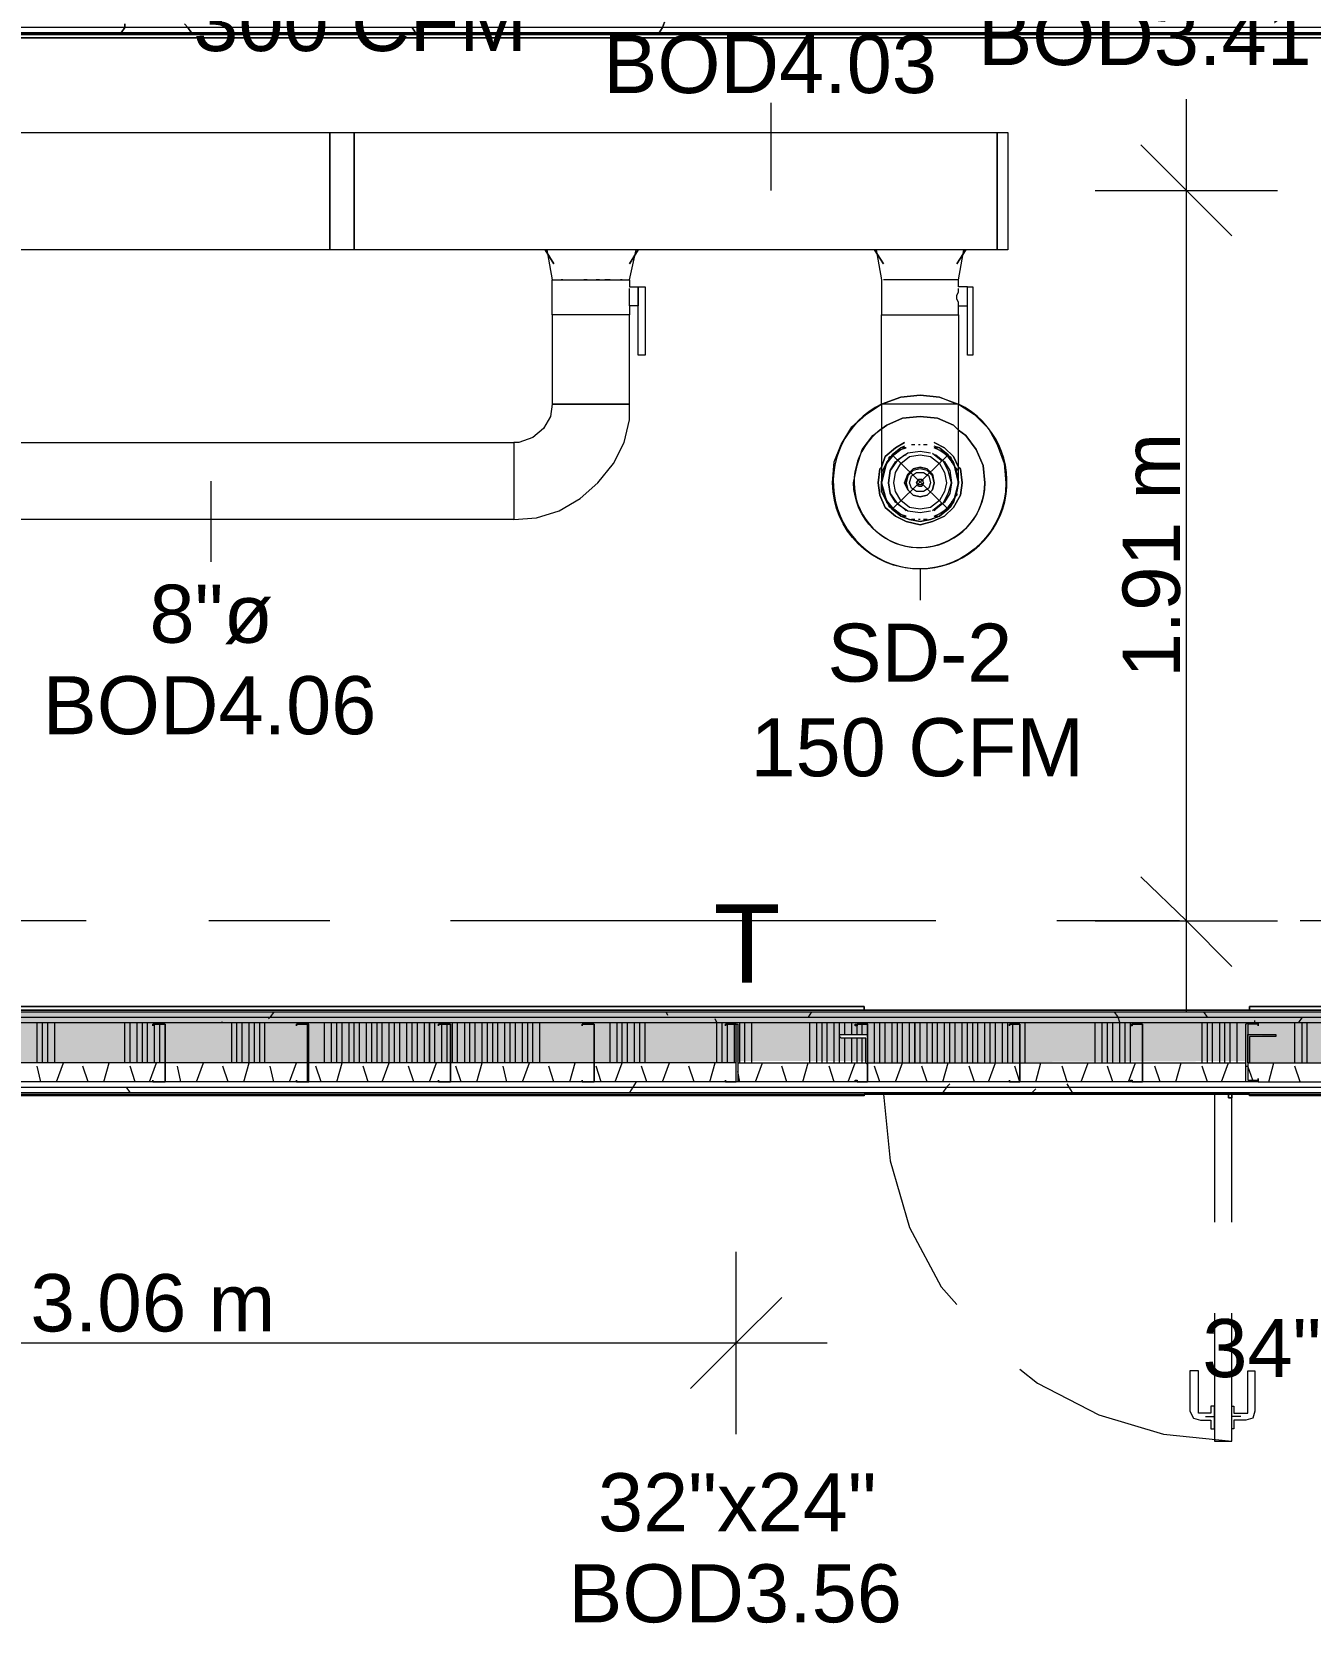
# Model space of a CAD drawing. Header units: metres. Extents: x -2 to 237, y -8 to 52.
# Drawn here: x 7.545 to 10.892, y 21.984 to 26.15 of the extents above; entities that cross this region are included whole.
import ezdxf

# ---------------------------------------------------------------- set-up
doc = ezdxf.new("R2010")
doc.units = ezdxf.units.M
doc.layers.add('HVAC - Ductos', color=5, linetype='Continuous', lineweight=0)
doc.layers.add('PDF2_Text', color=7, linetype='Continuous', lineweight=0)
doc.layers.add('PDF2_Geometry', color=7, linetype='Continuous', lineweight=0, true_color=0xaaaaaa)
doc.layers.add('PDF2_Solid Fills', color=7, linetype='Continuous', lineweight=0, true_color=0xffffff)
doc.styles.add('PDF Helvetica', font='')
doc.styles.get('PDF Helvetica').set_extended_font_data('Helvetica')

msp = doc.modelspace()

# ---------------------------------------------------------------- hatches: boundary and pattern name
at = {"layer": 'PDF2_Solid Fills', "lineweight": 0, "transparency": 33554559}
h = msp.add_hatch(color=256, dxfattribs=at)
h.paths.add_polyline_path([(11.6414, 23.5705), (11.6414, 23.5842), (4.6473, 23.5842), (4.6473, 23.5705)])
h.paths.add_polyline_path([(11.7836, 23.5705), (12.5266, 23.5705), (12.5266, 23.5842), (11.7836, 23.5842)])
msp.add_hatch(color=256, dxfattribs=at).paths.add_polyline_path([(10.7333, 23.4512), (12.6412, 23.4512), (12.6412, 23.5567), (12.5128, 23.5567), (12.4807, 23.5521), (12.4807, 23.5567), (11.0635, 23.5567), (11.036, 23.5521), (11.036, 23.5567), (10.7563, 23.5567), (10.7288, 23.5521), (10.7288, 23.5567), (4.5831, 23.5567), (4.5831, 23.4558), (4.684, 23.4558), (9.3941, 23.4512), (9.3941, 23.4558), (9.729, 23.4558), (9.729, 23.5154), (9.6647, 23.5154), (9.6647, 23.5246), (9.7335, 23.5246), (9.7335, 23.4512), (10.7242, 23.4558), (10.7288, 23.5246), (10.7975, 23.5246), (10.7333, 23.52)])
h = msp.add_hatch(color=256, dxfattribs=at)
h.paths.add_polyline_path([(11.6552, 23.5567), (11.6552, 23.5705), (4.6336, 23.5705), (4.6336, 23.5567)])
h.paths.add_polyline_path([(11.7836, 23.5705), (11.7836, 23.5567), (12.5403, 23.5567), (12.5403, 23.5705)])
h = msp.add_hatch(color=256, dxfattribs=at)
h.paths.add_polyline_path([(10.7563, 23.5521), (10.7563, 23.5567), (10.7288, 23.5567)])
h.paths.add_polyline_path([(10.7288, 23.4925), (10.7242, 23.4925), (10.7242, 23.4054)])
h.paths.add_polyline_path([(10.7563, 23.4008), (10.7563, 23.4054), (10.7288, 23.4054)])

# ---------------------------------------------------------------- linework, layer by layer
at = {"layer": 'HVAC - Ductos', "lineweight": 0}
for points in [[(9.4813, 25.7352), (9.4813, 25.9645)], [(10.5682, 23.5842), (10.5682, 25.9737)], [(10.449, 25.8544), (10.5682, 25.7352), (10.6874, 25.616)], [(10.3297, 25.7352), (10.5682, 25.7352), (10.8067, 25.7352)], [(8.8896, 25.5792), (8.9125, 25.5426), (8.8896, 25.5792)], [(8.8942, 25.5792), (8.908, 25.5012)], [(9.1098, 25.5012), (9.1281, 25.5792), (9.1327, 25.5792), (9.1098, 25.5426), (9.1327, 25.5792), (9.1281, 25.5792), (9.1235, 25.5792), (9.1189, 25.5792), (9.1052, 25.5792), (9.0777, 25.5792), (9.0456, 25.5792), (9.0089, 25.5792), (8.9722, 25.5792), (8.9401, 25.5792), (8.9171, 25.5792), (8.8988, 25.5792)], [(9.9904, 25.5792), (9.9674, 25.5426), (9.9904, 25.5792), (9.9858, 25.5792), (9.9812, 25.5792), (9.9628, 25.5792), (9.9399, 25.5792), (9.9078, 25.5792), (9.8711, 25.5792), (9.8344, 25.5792), (9.8023, 25.5792), (9.7748, 25.5792), (9.761, 25.5792), (9.7564, 25.5792), (9.7518, 25.5792)], [(9.7518, 25.5792), (9.7748, 25.5426), (9.7518, 25.5792)], [(9.972, 25.5012), (9.9858, 25.5792)], [(8.9355, 25.5012), (8.9309, 25.5012)], [(8.9997, 25.5012), (8.9905, 25.5012)], [(9.0318, 25.5012), (9.0272, 25.5012), (9.0226, 25.5012)], [(9.0593, 25.5012), (9.0456, 25.5012)], [(9.0914, 25.5012), (9.0868, 25.5012)], [(9.7977, 25.5012), (9.7931, 25.5012), (9.7885, 25.5012)], [(9.8573, 25.5012), (9.8527, 25.5012), (9.8481, 25.5012)], [(9.8895, 25.5012), (9.8803, 25.5012)], [(9.9536, 25.5012), (9.949, 25.5012), (9.9444, 25.5012)], [(9.1098, 25.4325), (9.1098, 25.4371), (9.1098, 25.4417), (9.1098, 25.4509), (9.1098, 25.46), (9.1098, 25.4692), (9.1098, 25.4738), (9.1098, 25.4783)], [(9.972, 25.4325), (9.972, 25.4371), (9.972, 25.4417), (9.9674, 25.4509), (9.9674, 25.46), (9.972, 25.4692), (9.972, 25.4738), (9.972, 25.4783)], [(7.0735, 25.0747), (8.8071, 25.0747), (8.8071, 25.0701), (8.8071, 25.061), (8.8071, 25.0472), (8.8071, 25.0243), (8.8071, 25.0014), (8.8071, 24.9738), (8.8071, 24.9464), (8.8071, 24.9234), (8.8071, 24.9005), (8.8071, 24.8867), (8.8071, 24.8776), (8.8071, 24.873), (7.0735, 24.873)], [(9.8298, 25.0656), (9.8207, 25.061), (9.7977, 25.0427), (9.784, 25.0243), (9.7702, 24.9968), (9.7702, 24.9738), (9.7702, 24.9693), (9.7748, 24.9968), (9.784, 25.0197), (9.8023, 25.0427), (9.8207, 25.0564), (9.8344, 25.061)], [(9.8987, 25.0472), (9.8711, 25.0518), (9.839, 25.0472), (9.8115, 25.0289), (9.7931, 25.0014), (9.7885, 24.9693), (9.7931, 25.0014), (9.8069, 25.0243), (9.8298, 25.0427), (9.8344, 25.0427)], [(9.8481, 25.0701), (9.8527, 25.0701), (9.8573, 25.0701)], [(9.8665, 25.0701), (9.8711, 25.0701)], [(9.8803, 25.0701), (9.8895, 25.0701)], [(9.9032, 25.0472), (9.9261, 25.0289)], [(9.972, 24.9738), (9.9674, 24.9968), (9.9582, 25.0243), (9.9444, 25.0427), (9.9215, 25.061), (9.9078, 25.0656)], [(9.9078, 25.0427), (9.9124, 25.0427), (9.9353, 25.0243), (9.949, 25.0014), (9.9536, 24.9693), (9.9444, 25.0014), (9.9307, 25.0289)], [(9.7748, 25.0014), (9.7748, 25.006), (9.7794, 25.0106)], [(9.784, 25.0197), (9.784, 25.0243)], [(9.7885, 25.0335), (9.7931, 25.0381), (9.7977, 25.0381)], [(9.9444, 25.0381), (9.949, 25.0381), (9.9536, 25.0335)], [(9.9536, 25.0243), (9.9582, 25.0197)], [(9.9628, 25.0106), (9.9674, 25.006), (9.9674, 25.0014)], [(8.0137, 24.9738), (8.0137, 24.7629)], [(9.8344, 24.8821), (9.8207, 24.8867), (9.8023, 24.9005), (9.784, 24.9234), (9.7748, 24.9464), (9.7702, 24.9693)], [(9.8344, 24.8959), (9.8298, 24.9005), (9.8069, 24.9188), (9.7931, 24.9418), (9.7885, 24.9693), (9.7931, 24.9418), (9.8115, 24.9142), (9.839, 24.8959), (9.8711, 24.8913), (9.8987, 24.8959)], [(9.8803, 24.9738), (9.8757, 24.9784), (9.8665, 24.9784), (9.8619, 24.9693), (9.8665, 24.9784), (9.8757, 24.9784), (9.8803, 24.9693)], [(9.9307, 24.9142), (9.9444, 24.9418), (9.9536, 24.9693), (9.949, 24.9418), (9.9353, 24.9188), (9.9124, 24.9005), (9.9078, 24.8959)], [(9.7794, 24.9326), (9.7748, 24.9372), (9.7748, 24.9418)], [(9.784, 24.9188), (9.784, 24.9234)], [(9.9582, 24.9234), (9.9536, 24.9188)], [(9.9674, 24.9418), (9.9674, 24.9372), (9.9628, 24.9326)], [(9.7977, 24.9051), (9.7931, 24.9051), (9.7885, 24.9097)], [(9.9261, 24.9142), (9.9032, 24.8959)], [(9.9536, 24.9097), (9.949, 24.9051), (9.9444, 24.9051)], [(9.8573, 24.873), (9.8527, 24.873), (9.8481, 24.873)], [(9.8711, 24.873), (9.8665, 24.873)], [(9.8895, 24.873), (9.8803, 24.873)], [(9.8711, 24.7445), (9.8711, 24.662)], [(10.449, 23.9374), (10.5682, 23.8227), (10.6874, 23.7034)], [(10.3297, 23.8227), (10.5682, 23.8227), (10.8067, 23.8227)], [(9.3896, 22.4789), (9.3896, 22.7174), (9.3896, 22.9559)], [(9.5088, 22.8367), (9.3896, 22.7174), (9.2703, 22.5981)], [(6.092, 22.7174), (9.6281, 22.7174)]]:
    msp.add_lwpolyline(points, dxfattribs=at)
for points in [[(7.0139, 25.8866), (8.3255, 25.8866), (8.3255, 25.5792), (7.0139, 25.5792)], [(8.3897, 25.5792), (8.3255, 25.5792), (8.3255, 25.8866), (8.3897, 25.8866)], [(8.3897, 25.8866), (10.0729, 25.8866), (10.0729, 25.5792), (8.3897, 25.5792)], [(10.0729, 25.5792), (10.0729, 25.8866), (10.1004, 25.8866), (10.1004, 25.5792)], [(8.8942, 25.5792), (8.8896, 25.5792)], [(9.1327, 25.4325), (9.1098, 25.4325), (9.1098, 25.4095), (9.096, 25.4095), (9.0822, 25.4095), (9.0593, 25.4095), (9.0364, 25.4095), (9.0089, 25.4095), (8.9859, 25.4095), (8.9585, 25.4095), (8.9401, 25.4095), (8.9217, 25.4095), (8.9125, 25.4095), (8.908, 25.4095), (8.908, 25.5012), (8.9125, 25.5012), (8.9171, 25.5012), (8.9217, 25.5012), (8.9401, 25.5012), (8.9585, 25.5012), (8.9859, 25.5012), (9.0089, 25.5012), (9.0364, 25.5012), (9.0593, 25.5012), (9.0822, 25.5012), (9.096, 25.5012), (9.1006, 25.5012), (9.1052, 25.5012), (9.1098, 25.5012), (9.1098, 25.4829), (9.1327, 25.4829), (9.1327, 25.4783), (9.1327, 25.4738), (9.1327, 25.4692), (9.1327, 25.4646), (9.1327, 25.4555), (9.1327, 25.4509), (9.1327, 25.4417), (9.1327, 25.4371)], [(9.151, 25.3041), (9.1327, 25.3041), (9.1327, 25.4829), (9.151, 25.4829)], [(10.0087, 25.3041), (9.9949, 25.3041), (9.9949, 25.4829), (10.0087, 25.4829)], [(9.1098, 25.4095), (9.096, 25.4095), (9.0822, 25.4095), (9.0593, 25.4095), (9.0364, 25.4095), (9.0089, 25.4095), (8.9859, 25.4095), (8.9585, 25.4095), (8.9401, 25.4095), (8.9217, 25.4095), (8.9125, 25.4095), (8.908, 25.4095), (8.908, 25.1757), (8.9125, 25.1757), (8.9217, 25.1757), (8.9401, 25.1757), (8.9585, 25.1757), (8.9859, 25.1757), (9.0089, 25.1757), (9.0364, 25.1757), (9.0593, 25.1757), (9.0822, 25.1757), (9.096, 25.1757), (9.1098, 25.1757)], [(9.1098, 25.1757), (9.096, 25.1757), (9.0822, 25.1757), (9.0593, 25.1757), (9.0364, 25.1757), (9.0089, 25.1757), (8.9859, 25.1757), (8.9585, 25.1757), (8.9401, 25.1757), (8.9217, 25.1757), (8.9125, 25.1757), (8.908, 25.1757), (8.9034, 25.1435), (8.8851, 25.1115), (8.8575, 25.0885), (8.8208, 25.0747), (8.8071, 25.0747), (8.8071, 25.0701), (8.8071, 25.061), (8.8071, 25.0472), (8.8071, 25.0243), (8.8071, 25.0014), (8.8071, 24.9738), (8.8071, 24.9464), (8.8071, 24.9234), (8.8071, 24.9005), (8.8071, 24.8867), (8.8071, 24.8776), (8.8071, 24.873), (8.8667, 24.8776), (8.9263, 24.8959), (8.9814, 24.928), (9.0272, 24.9693), (9.0685, 25.0197), (9.096, 25.0747), (9.1098, 25.1344)], [(9.8207, 25.194), (9.7702, 25.1757), (9.8207, 25.194), (9.8711, 25.1986), (9.9215, 25.194), (9.972, 25.1757), (9.9674, 25.1757), (9.9215, 25.194), (9.8711, 25.1986)], [(9.784, 25.1206), (9.8252, 25.139), (9.8711, 25.1435), (9.917, 25.139), (9.9582, 25.1206), (9.972, 25.1069), (9.9582, 25.1206), (9.917, 25.139), (9.8711, 25.1435), (9.8252, 25.139), (9.784, 25.1206), (9.7656, 25.1069)], [(10.0408, 24.9693), (10.0362, 25.0152), (10.0178, 25.0564), (9.9904, 25.0931), (9.972, 25.1069), (9.9904, 25.0931), (10.0178, 25.0564), (10.0362, 25.0152)], [(9.7702, 25.0106), (9.7794, 25.0381), (9.8069, 25.061), (9.8298, 25.0747), (9.8069, 25.061), (9.7794, 25.0381)], [(9.8435, 24.9051), (9.8207, 24.9234), (9.8069, 24.9464), (9.8023, 24.9693), (9.8069, 24.9968), (9.8207, 25.0197), (9.8435, 25.0381), (9.8711, 25.0427), (9.8987, 25.0381), (9.9215, 25.0197), (9.9353, 24.9968), (9.9399, 24.9693), (9.9353, 24.9464), (9.9215, 24.9234), (9.8987, 24.9051), (9.8711, 24.9005)], [(9.9078, 25.0747), (9.9353, 25.061), (9.9582, 25.0381), (9.972, 25.0106), (9.9582, 25.0381), (9.9353, 25.061)], [(9.9812, 24.9693), (9.9766, 25.006), (9.972, 25.0106), (9.9766, 25.006), (9.9812, 24.9693), (9.9766, 24.9372), (9.9582, 24.9051), (9.9353, 24.8821), (9.9032, 24.8684), (9.8711, 24.8592), (9.8344, 24.8684), (9.8069, 24.8821), (9.7794, 24.9051), (9.7656, 24.9372), (9.761, 24.9693), (9.7656, 25.006), (9.7702, 25.0106), (9.7656, 25.006), (9.761, 24.9693), (9.7656, 24.9372), (9.7794, 24.9051), (9.8069, 24.8821), (9.8344, 24.8684), (9.8711, 24.8592), (9.9032, 24.8684), (9.9353, 24.8821), (9.9582, 24.9051), (9.9766, 24.9372)], [(9.8527, 24.9372), (9.839, 24.9509), (9.8298, 24.9693), (9.839, 24.9922), (9.8527, 25.006), (9.8711, 25.0106), (9.8895, 25.006), (9.9032, 24.9922), (9.9078, 24.9693), (9.9032, 24.9922), (9.8895, 25.006), (9.8711, 25.0106), (9.8895, 25.006), (9.9032, 24.9922), (9.9078, 24.9693), (9.9032, 24.9876), (9.8895, 25.0014), (9.8711, 25.006), (9.8527, 25.0014), (9.839, 24.9876), (9.8344, 24.9693), (9.839, 24.9509), (9.8527, 24.9372), (9.8711, 24.9326), (9.8895, 24.9372), (9.9032, 24.9509), (9.9078, 24.9693), (9.9032, 24.9509), (9.8895, 24.9372), (9.9032, 24.9509), (9.8895, 24.9372), (9.8711, 24.9326), (9.8895, 24.9372), (9.8711, 24.9326), (9.8527, 24.9372), (9.839, 24.9509), (9.8344, 24.9693), (9.839, 24.9509), (9.8527, 24.9372), (9.8711, 24.9326)], [(9.8711, 25.0106), (9.8527, 25.006), (9.839, 24.9922), (9.8527, 25.006)], [(9.839, 24.9922), (9.8344, 24.9693)], [(9.8481, 24.9876), (9.8619, 24.9968), (9.8803, 24.9968), (9.8941, 24.9876), (9.8987, 24.9693), (9.8941, 24.9555), (9.8803, 24.9464), (9.8619, 24.9464), (9.8481, 24.9555), (9.8435, 24.9693)], [(9.8757, 24.9647), (9.8803, 24.9693), (9.8757, 24.9601), (9.8665, 24.9601), (9.8619, 24.9693), (9.8665, 24.9647)], [(9.9032, 24.9509), (9.9078, 24.9693)]]:
    msp.add_lwpolyline(points, close=True, dxfattribs=at)
for points in [[(9.7564, 25.5792), (9.7702, 25.5012), (9.7702, 25.4095), (9.784, 25.4095), (9.7977, 25.4095), (9.8207, 25.4095), (9.8435, 25.4095), (9.8711, 25.4095), (9.8987, 25.4095), (9.9215, 25.4095), (9.9444, 25.4095), (9.9582, 25.4095), (9.9674, 25.4095), (9.972, 25.4095), (9.972, 25.1757), (10.0132, 25.1481), (10.05, 25.1115), (10.0729, 25.0701), (10.0912, 25.0197), (10.0958, 24.9693, -0.99241), (9.6418, 24.9693), (9.6464, 25.0243), (9.6647, 25.0701), (9.6922, 25.1161), (9.729, 25.1481), (9.7702, 25.1757), (9.7702, 25.4095), (9.784, 25.4095), (9.7977, 25.4095), (9.8207, 25.4095), (9.8435, 25.4095), (9.8711, 25.4095), (9.8987, 25.4095), (9.9215, 25.4095), (9.9444, 25.4095), (9.9582, 25.4095), (9.9674, 25.4095), (9.972, 25.4095), (9.972, 25.4325), (9.9949, 25.4325), (9.9949, 25.4371), (9.9949, 25.4417), (9.9949, 25.4509), (9.9949, 25.4555), (9.9949, 25.4646), (9.9949, 25.4692), (9.9949, 25.4738), (9.9949, 25.4783), (9.9949, 25.4829), (9.972, 25.4829), (9.972, 25.5012), (9.9674, 25.5012), (9.9628, 25.5012), (9.9582, 25.5012), (9.9444, 25.5012), (9.9215, 25.5012), (9.8987, 25.5012), (9.8711, 25.5012), (9.8435, 25.5012), (9.8207, 25.5012), (9.7977, 25.5012), (9.784, 25.5012), (9.7794, 25.5012), (9.7748, 25.5012)], [(9.972, 24.9693), (9.972, 24.9784), (9.972, 24.9968), (9.972, 25.0243), (9.972, 25.0656), (9.972, 25.1115), (9.972, 25.1619), (9.972, 25.1757), (9.9674, 25.1757), (9.9582, 25.1757), (9.9444, 25.1757), (9.9215, 25.1757), (9.8987, 25.1757), (9.8711, 25.1757), (9.8435, 25.1757), (9.8207, 25.1757), (9.7977, 25.1757), (9.784, 25.1757), (9.7702, 25.1757, 4.273785), (9.972, 25.1757), (9.9674, 25.1757), (9.9582, 25.1757), (9.9444, 25.1757), (9.9215, 25.1757), (9.8987, 25.1757), (9.8711, 25.1757), (9.8435, 25.1757), (9.8207, 25.1757), (9.7977, 25.1757), (9.784, 25.1757), (9.7702, 25.1757), (9.7702, 25.1252), (9.7702, 25.0747), (9.7702, 25.0335), (9.7702, 25.0014), (9.7702, 24.983), (9.7702, 24.9738), (9.7702, 24.9693), (9.7702, 24.9464), (9.784, 24.9188), (9.7977, 24.9005), (9.8207, 24.8821), (9.8435, 24.873), (9.8711, 24.8684), (9.8987, 24.873), (9.9215, 24.8821), (9.9444, 24.9005), (9.9582, 24.9188), (9.9674, 24.9464), (9.972, 24.9693), (9.972, 24.9738), (9.972, 24.9693), (9.9674, 24.9464), (9.9582, 24.9188), (9.9444, 24.9005), (9.9215, 24.8821), (9.8987, 24.873), (9.8711, 24.8684), (9.8435, 24.873), (9.8207, 24.8821), (9.7977, 24.9005), (9.784, 24.9188), (9.7702, 24.9464), (9.7702, 24.9693), (9.7702, 24.9738)]]:
    msp.add_lwpolyline(points, format="xyb", dxfattribs=at)
msp.add_lwpolyline([(9.6968, 24.9693), (9.706, 25.0152), (9.7198, 25.0564), (9.7473, 25.0931), (9.7656, 25.1069, 1.601811), (10.0408, 24.9693, -0.986756)], format="xyb", close=True, dxfattribs=at)
msp.add_arc((9.8758, 24.9716), 0.095, 289.6482, 70.3518, dxfattribs=at)
at = {"layer": 'PDF2_Geometry', "lineweight": 0}
for points in [[(4.4639, 26.148), (4.4593, 26.148), (4.4639, 26.148), (12.5266, 26.148), (12.5266, 26.1617), (4.4639, 26.1617), (4.4639, 26.18), (4.4639, 31.1699), (4.4639, 33.353), (4.4639, 33.5364), (4.4639, 33.5547), (5.5692, 33.5547), (5.7985, 33.5547)], [(12.5082, 26.148), (4.4593, 26.148), (12.5082, 26.148), (4.6657, 26.148), (4.6657, 26.1434), (4.6703, 26.1388), (4.6749, 26.1388), (4.6749, 26.1342), (12.499, 26.1342)], [(4.5831, 25.3775), (4.5831, 25.6985), (4.5831, 26.0745), (4.5831, 26.148), (4.4776, 26.148), (4.4776, 23.5842), (4.4776, 26.148), (4.4639, 26.148), (4.4639, 23.387), (12.6917, 23.387), (12.71, 23.387)], [(12.5266, 26.1617), (4.6611, 26.1617), (4.6473, 26.1617), (4.6473, 26.148), (4.6611, 26.148), (4.6611, 23.5888), (4.6611, 23.5842), (11.623, 23.5842)], [(12.499, 26.1342), (4.6749, 26.1342), (4.6749, 26.1388), (4.6703, 26.1388), (4.6657, 26.1434), (4.6657, 26.148), (12.5082, 26.148), (4.6611, 26.148), (4.6473, 26.148), (4.6473, 23.5888), (4.6473, 23.5842), (4.6473, 23.5705), (11.6414, 23.5705)], [(12.5082, 26.148), (4.6657, 26.148)], [(4.6657, 26.1434), (12.5082, 26.1434), (4.6657, 26.1434), (12.5082, 26.1434), (4.6657, 26.1434)], [(4.6749, 23.598), (4.6749, 26.1342), (12.499, 26.1342)], [(4.5831, 24.8776), (4.5831, 24.4693), (4.5831, 24.0612), (4.5831, 23.5567), (4.6336, 23.5567), (11.6552, 23.5567), (11.7056, 23.5567)], [(7.6881, 23.8227), (6.4177, 23.8227)], [(8.3255, 23.8227), (8.0091, 23.8227)], [(9.9124, 23.8227), (8.642, 23.8227)], [(10.5499, 23.8227), (10.2288, 23.8227)], [(12.1367, 23.8227), (10.8663, 23.8227)], [(9.7244, 23.5888), (4.6657, 23.5888), (9.7244, 23.5888), (10.7333, 23.5888), (11.623, 23.5888), (10.7333, 23.5888), (11.623, 23.5888), (10.7333, 23.5888), (10.7333, 23.5934), (10.7333, 23.598), (11.6139, 23.598), (10.7333, 23.598), (10.7333, 23.5934), (10.7333, 23.5888)], [(9.7244, 23.5888), (4.6657, 23.5888), (9.7244, 23.5888)], [(4.6749, 23.598), (9.7244, 23.598), (9.7244, 23.5934), (9.7244, 23.5888), (9.7244, 23.5934), (9.7244, 23.598), (4.6749, 23.598)], [(10.7288, 23.4008), (4.4776, 23.4008), (4.4776, 23.4512), (4.4776, 23.5567), (4.4776, 23.4512)], [(9.3896, 23.4512), (9.018, 23.4512), (8.642, 23.4512), (8.2659, 23.4512), (7.8944, 23.4512), (7.5184, 23.4512), (7.1423, 23.4512), (6.7662, 23.4512), (6.3947, 23.4512), (6.0186, 23.4512), (5.6472, 23.4512), (5.271, 23.4512), (4.895, 23.4512), (4.684, 23.4512), (4.5831, 23.4512), (4.4822, 23.4512), (4.5831, 23.4512), (4.5831, 23.5521), (4.4822, 23.5521)], [(7.5596, 23.4512), (7.5596, 23.5567)], [(7.5734, 23.4512), (7.5734, 23.5567)], [(7.5871, 23.4512), (7.5871, 23.5567)], [(7.6055, 23.4512), (7.6055, 23.5567)], [(7.7889, 23.4512), (7.7889, 23.5567)], [(7.8027, 23.4512), (7.8027, 23.5567)], [(7.821, 23.4512), (7.821, 23.5567)], [(7.8348, 23.4512), (7.8348, 23.5567)], [(7.8486, 23.4512), (7.8486, 23.5567)], [(7.8669, 23.4512), (7.8669, 23.5521)], [(7.8806, 23.4512), (7.8806, 23.5521)], [(8.0687, 23.4512), (8.0687, 23.5567)], [(8.0825, 23.4512), (8.0825, 23.5567)], [(8.0962, 23.4512), (8.0962, 23.5567)], [(8.1146, 23.4512), (8.1146, 23.5567)], [(8.1283, 23.4512), (8.1283, 23.5567)], [(8.142, 23.4512), (8.142, 23.5567)], [(8.1558, 23.4512), (8.1558, 23.5567)], [(8.3117, 23.4512), (8.3117, 23.5567)], [(8.3301, 23.4512), (8.3301, 23.5567)], [(8.3439, 23.4512), (8.3439, 23.5567)], [(8.3577, 23.4512), (8.3577, 23.5567)], [(8.376, 23.4512), (8.376, 23.5567)], [(8.3897, 23.4512), (8.3897, 23.5567)], [(8.4035, 23.4512), (8.4035, 23.5567)], [(8.4218, 23.4512), (8.4218, 23.5567)], [(8.4356, 23.4512), (8.4356, 23.5567)], [(8.4494, 23.4512), (8.4494, 23.5567)], [(8.4631, 23.4512), (8.4631, 23.5567)], [(8.4814, 23.4512), (8.4814, 23.5567)], [(8.4952, 23.4512), (8.4952, 23.5567)], [(8.509, 23.4512), (8.509, 23.5567)], [(8.5274, 23.4512), (8.5274, 23.5567)], [(8.5411, 23.4512), (8.5411, 23.5567)], [(8.5548, 23.4512), (8.5548, 23.5567)], [(8.5731, 23.4512), (8.5731, 23.5567)], [(8.6007, 23.4512), (8.6007, 23.5567)], [(8.6191, 23.4512), (8.6191, 23.5521)], [(8.6328, 23.4512), (8.6328, 23.5521)], [(8.6465, 23.4512), (8.6465, 23.5567)], [(8.6603, 23.4512), (8.6603, 23.5567)], [(8.6787, 23.4512), (8.6787, 23.5567)], [(8.6924, 23.4512), (8.6924, 23.5567)], [(8.7062, 23.4512), (8.7062, 23.5567)], [(8.7245, 23.4512), (8.7245, 23.5567)], [(8.7383, 23.4512), (8.7383, 23.5567)], [(8.752, 23.4512), (8.752, 23.5567)], [(8.7658, 23.4512), (8.7658, 23.5567)], [(8.7842, 23.4512), (8.7842, 23.5567)], [(8.7979, 23.4512), (8.7979, 23.5567)], [(8.8117, 23.4512), (8.8117, 23.5567)], [(8.83, 23.4512), (8.83, 23.5567)], [(8.8437, 23.4512), (8.8437, 23.5567)], [(8.8575, 23.4512), (8.8575, 23.5567)], [(8.8759, 23.4512), (8.8759, 23.5567)], [(9.0593, 23.4512), (9.0593, 23.5567)], [(9.0777, 23.4512), (9.0777, 23.5567)], [(9.0914, 23.4512), (9.0914, 23.5567)], [(9.1052, 23.4512), (9.1052, 23.5567)], [(9.1235, 23.4512), (9.1235, 23.5567)], [(9.1373, 23.4512), (9.1373, 23.5567)], [(9.151, 23.4512), (9.151, 23.5567)], [(9.3391, 23.4512), (9.3391, 23.5567)], [(9.3529, 23.4512), (9.3529, 23.5567)], [(9.3666, 23.4512), (9.3666, 23.5521)], [(9.385, 23.4512), (9.385, 23.5521)], [(9.3987, 23.4512), (9.3987, 23.5567)], [(9.4125, 23.4512), (9.4125, 23.5567)], [(9.4308, 23.4512), (9.4308, 23.5567)], [(9.5821, 23.4512), (9.5821, 23.5567)], [(9.6005, 23.4512), (9.6005, 23.5567)], [(9.6143, 23.4512), (9.6143, 23.5567)], [(9.6281, 23.4512), (9.6281, 23.5567)], [(9.6464, 23.4512), (9.6464, 23.5567)], [(9.6601, 23.5246), (9.6601, 23.5567)], [(9.6739, 23.5246), (9.6739, 23.5567)], [(9.6922, 23.5246), (9.6922, 23.5567)], [(9.706, 23.5246), (9.706, 23.5521)], [(9.7198, 23.5246), (9.7198, 23.5521)], [(9.7335, 23.5521), (9.7335, 23.5567)], [(9.7518, 23.4512), (9.7518, 23.5567)], [(9.7656, 23.4512), (9.7656, 23.5567)], [(9.7794, 23.4512), (9.7794, 23.5567)], [(9.7977, 23.4512), (9.7977, 23.5567)], [(9.8115, 23.4512), (9.8115, 23.5567)], [(9.8252, 23.4512), (9.8252, 23.5567)], [(9.8435, 23.4512), (9.8435, 23.5567)], [(9.8711, 23.4512), (9.8711, 23.5567)], [(9.8895, 23.4512), (9.8895, 23.5567)], [(9.9032, 23.4512), (9.9032, 23.5567)], [(9.917, 23.4512), (9.917, 23.5567)], [(9.9353, 23.4512), (9.9353, 23.5567)], [(9.949, 23.4512), (9.949, 23.5567)], [(9.9628, 23.4512), (9.9628, 23.5567)], [(9.9812, 23.4512), (9.9812, 23.5567)], [(9.9949, 23.4512), (9.9949, 23.5567)], [(10.0087, 23.4512), (10.0087, 23.5567)], [(10.0224, 23.4512), (10.0224, 23.5567)], [(10.0408, 23.4512), (10.0408, 23.5567)], [(10.0546, 23.4512), (10.0546, 23.5567)], [(10.0683, 23.4512), (10.0683, 23.5567)], [(10.0866, 23.4512), (10.0866, 23.5567)], [(10.1004, 23.4512), (10.1004, 23.5567)], [(10.1141, 23.4512), (10.1141, 23.5521)], [(10.1325, 23.4512), (10.1325, 23.5521)], [(10.1463, 23.4512), (10.1463, 23.5567)], [(10.3297, 23.4512), (10.3297, 23.5567)], [(10.348, 23.4512), (10.348, 23.5567)], [(10.3618, 23.4512), (10.3618, 23.5567)], [(10.3756, 23.4512), (10.3756, 23.5567)], [(10.3939, 23.4512), (10.3939, 23.5567)], [(10.4077, 23.4512), (10.4077, 23.5567)], [(10.4215, 23.4512), (10.4215, 23.5567)], [(10.6095, 23.4512), (10.6095, 23.5567)], [(10.6232, 23.4512), (10.6232, 23.5567)], [(10.637, 23.4512), (10.637, 23.5567)], [(10.6554, 23.4512), (10.6554, 23.5567)], [(10.6691, 23.4512), (10.6691, 23.5567)], [(10.6829, 23.4512), (10.6829, 23.5567)], [(10.7012, 23.4512), (10.7012, 23.5567)], [(10.7288, 23.4512), (11.0681, 23.4512), (11.4717, 23.4512), (11.8203, 23.4512), (12.1642, 23.4512), (12.5128, 23.4512), (12.6412, 23.4512), (12.6412, 23.5521), (12.6412, 23.4512)], [(10.8525, 23.4512), (10.8525, 23.5567)], [(10.8709, 23.4512), (10.8709, 23.5567)], [(10.8847, 23.4512), (10.8847, 23.5567)], [(9.6601, 23.4512), (9.6601, 23.52)], [(9.6739, 23.4512), (9.6739, 23.5154)], [(9.6922, 23.4512), (9.6922, 23.5154)], [(9.706, 23.4512), (9.706, 23.5154)], [(9.7198, 23.4512), (9.7198, 23.5154)], [(4.4593, 23.3686), (12.7237, 23.3686), (14.2189, 23.3686), (15.1407, 23.3686), (17.2412, 23.3686), (17.2412, 23.4787), (17.1678, 23.4787)], [(9.3941, 23.4512), (9.729, 23.4512)], [(9.7335, 23.4512), (10.1325, 23.4512), (10.4536, 23.4512), (10.7242, 23.4512)], [(4.4593, 23.3732), (12.6917, 23.3732), (12.71, 23.3732), (12.7237, 23.3732), (12.7237, 23.3686), (14.2189, 23.3686), (15.1407, 23.3686), (15.1407, 23.3641), (14.2189, 23.3641), (12.7237, 23.3641), (10.7333, 23.3641), (10.7333, 23.3686), (12.7237, 23.3686), (12.7237, 23.3732), (14.2189, 23.3732), (15.1407, 23.3732), (15.1407, 23.387), (17.2412, 23.387)], [(10.7563, 23.4008), (11.036, 23.4008)], [(10.7333, 23.3686), (9.7244, 23.3686), (9.7244, 23.3641), (4.4593, 23.3641)], [(4.4593, 23.3686), (9.7244, 23.3686)], [(10.6783, 23.3686), (10.6783, 23.3641), (10.6783, 23.3595), (10.6829, 23.3595), (10.6874, 23.3595), (10.6874, 23.3641), (10.6874, 23.3686), (10.6874, 23.3641), (10.6874, 23.3595), (10.6829, 23.3595), (10.6783, 23.3595), (10.6783, 23.3641), (10.6783, 23.3686), (10.6783, 23.3641), (10.6783, 23.3595), (10.6829, 23.3595), (10.6874, 23.3595), (10.6874, 23.3641), (10.6874, 23.3686), (10.6874, 23.3641), (10.6874, 23.3595), (10.6829, 23.3595), (10.6783, 23.3595), (10.6783, 23.3641), (10.6783, 23.3686), (10.6783, 23.3641), (10.6783, 23.3595), (10.6829, 23.3595), (10.6874, 23.3595), (10.6874, 23.3641), (10.6874, 23.3686), (10.6874, 23.3641), (10.6874, 23.3595), (10.6829, 23.3595), (10.6783, 23.3595), (10.6783, 23.3641), (10.6783, 23.3686), (10.6783, 23.3641), (10.6783, 23.3595), (10.6829, 23.3595), (10.6874, 23.3595), (10.6874, 23.3641), (10.6874, 23.3686), (10.6874, 23.3641), (10.6874, 23.3595), (10.6829, 23.3595), (10.6783, 23.3595), (10.6783, 23.3641), (10.6783, 23.3686), (9.7748, 23.3686), (9.7931, 23.1943), (9.8435, 23.0201), (9.9261, 22.8642), (9.9674, 22.8183)], [(10.6874, 23.0338), (10.6874, 23.3686), (10.6416, 23.3686), (10.6416, 23.0338)], [(10.6829, 23.3686), (10.6783, 23.3686), (10.6783, 23.3641), (10.6783, 23.3595), (10.6829, 23.3595)], [(10.6829, 23.3686), (10.6783, 23.3686), (10.6783, 23.3641), (10.6783, 23.3595), (10.6829, 23.3595), (10.6874, 23.3595), (10.6874, 23.3641), (10.6874, 23.3686)], [(10.6829, 23.3595), (10.6783, 23.3595), (10.6783, 23.3641), (10.6783, 23.3686), (10.6829, 23.3686)], [(10.6829, 23.3686), (10.6783, 23.3686), (10.6783, 23.3641), (10.6783, 23.3595), (10.6829, 23.3595), (10.6874, 23.3595), (10.6874, 23.3641), (10.6874, 23.3686)], [(10.6829, 23.3686), (10.6783, 23.3686), (10.6783, 23.3641), (10.6783, 23.3595), (10.6829, 23.3595), (10.6874, 23.3595), (10.6874, 23.3641), (10.6874, 23.3686)], [(10.6829, 23.3595), (10.6783, 23.3595), (10.6783, 23.3641), (10.6783, 23.3686), (10.6829, 23.3686)], [(10.6829, 23.3686), (10.6783, 23.3686), (10.6783, 23.3641), (10.6783, 23.3595), (10.6829, 23.3595), (10.6874, 23.3595), (10.6874, 23.3641), (10.6874, 23.3686)], [(10.6829, 23.3595), (10.6783, 23.3595), (10.6783, 23.3641), (10.6783, 23.3686), (10.6829, 23.3686)], [(10.6829, 23.3595), (10.6783, 23.3595), (10.6783, 23.3641), (10.6783, 23.3686), (10.6829, 23.3686)], [(10.6829, 23.3595), (10.6783, 23.3595), (10.6783, 23.3641), (10.6783, 23.3686), (10.6829, 23.3686)], [(10.6829, 23.3686), (10.6783, 23.3686), (10.6783, 23.3641), (10.6783, 23.3595), (10.6829, 23.3595)], [(10.6829, 23.3686), (10.6783, 23.3686), (10.6783, 23.3641), (10.6783, 23.3595), (10.6829, 23.3595), (10.6874, 23.3595), (10.6874, 23.3641), (10.6874, 23.3686)], [(10.6829, 23.3595), (10.6783, 23.3595), (10.6783, 23.3641), (10.6783, 23.3686), (10.6829, 23.3686)], [(10.6829, 23.3686), (10.6783, 23.3686), (10.6783, 23.3641), (10.6783, 23.3595), (10.6829, 23.3595), (10.6874, 23.3595), (10.6874, 23.3641), (10.6874, 23.3686)], [(10.6829, 23.3595), (10.6783, 23.3595), (10.6783, 23.3641), (10.6783, 23.3686), (10.6829, 23.3686)], [(10.6829, 23.3595), (10.6783, 23.3595), (10.6783, 23.3641), (10.6783, 23.3686), (10.6829, 23.3686)], [(10.6829, 23.3595), (10.6783, 23.3595), (10.6783, 23.3641), (10.6783, 23.3686), (10.6829, 23.3686)], [(10.1325, 22.6486), (10.1784, 22.6119), (10.3389, 22.5294), (10.5086, 22.4789), (10.6874, 22.4606), (10.6874, 22.7954)], [(10.6416, 22.7954), (10.6416, 22.4606), (10.6874, 22.4606)], [(10.6186, 22.5248), (10.6416, 22.5248)], [(10.7104, 22.5248), (10.6874, 22.5248)]]:
    msp.add_lwpolyline(points, dxfattribs=at)
at = {"layer": 'PDF2_Geometry', "color": 254, "lineweight": 0, "true_color": 0xeaeaea}
for points in [[(7.7889, 26.1617), (7.7889, 26.1708), (7.7889, 26.1617), (7.7798, 26.148)], [(7.9449, 26.1708), (7.954, 26.1617), (7.9632, 26.148), (7.954, 26.1617)], [(9.1969, 26.1617), (9.2015, 26.1754), (9.1969, 26.1617), (9.1877, 26.148)], [(8.5411, 26.1617), (8.5503, 26.148)]]:
    msp.add_lwpolyline(points, close=True, dxfattribs=at)
at = {"layer": 'PDF2_Geometry', "lineweight": 0}
for points in [[(12.499, 26.1342), (4.6749, 26.1342), (4.6749, 26.1388), (4.6703, 26.1388), (4.6657, 26.1434), (4.6657, 26.148), (4.6657, 23.5888), (4.6657, 26.148), (12.5082, 26.148), (12.5082, 26.1434), (12.5036, 26.1388), (12.499, 26.1388)], [(11.623, 23.5888), (4.6657, 23.5888), (4.6657, 26.148), (12.5082, 26.148), (12.5082, 25.1986), (11.623, 25.1986), (11.623, 25.0152)], [(8.0228, 26.148), (8.3714, 26.148)], [(7.8623, 23.5475), (7.8623, 23.5521)], [(7.8898, 23.5521), (7.8944, 23.5521), (7.8944, 23.4008), (7.8898, 23.4008), (7.8623, 23.4008), (7.8623, 23.4054), (7.8623, 23.4008), (7.8898, 23.4008), (7.8944, 23.4008), (7.8944, 23.5521), (7.8898, 23.5521), (7.8623, 23.5521)], [(8.2384, 23.4008), (8.2659, 23.4008), (8.2705, 23.4008), (8.2705, 23.5521), (8.2659, 23.5521), (8.2384, 23.5521), (8.2384, 23.5475), (8.2384, 23.5521), (8.2659, 23.5521), (8.2659, 23.4008), (8.2384, 23.4008), (8.2384, 23.4054)], [(8.5869, 23.5567), (8.5869, 23.4512)], [(8.6099, 23.5475), (8.6099, 23.5521)], [(8.642, 23.5521), (8.642, 23.4008), (8.6099, 23.4008), (8.6099, 23.4054), (8.6099, 23.4008), (8.642, 23.4008), (8.642, 23.5521), (8.6099, 23.5521)], [(8.9859, 23.5475), (8.9859, 23.5521)], [(9.0134, 23.5521), (9.018, 23.5521), (9.018, 23.4008), (9.0134, 23.4008), (8.9859, 23.4008), (8.9859, 23.4054), (8.9859, 23.4008), (9.0134, 23.4008), (9.018, 23.4008), (9.018, 23.5521), (9.0134, 23.5521), (8.9859, 23.5521)], [(9.362, 23.5475), (9.362, 23.5521)], [(9.3896, 23.5521), (9.3941, 23.5521), (9.3941, 23.4008), (9.3896, 23.4008), (9.362, 23.4008), (9.362, 23.4054), (9.362, 23.4008), (9.3896, 23.4008), (9.3896, 23.5521), (9.362, 23.5521)], [(9.7335, 23.5521), (9.7335, 23.4008), (9.7014, 23.4008), (9.7014, 23.4054), (9.706, 23.4054), (9.706, 23.4008), (9.7335, 23.4008), (9.7335, 23.5521), (9.706, 23.5521), (9.706, 23.5475), (9.7014, 23.5475), (9.7014, 23.5521)], [(9.8573, 23.5567), (9.8573, 23.4512)], [(10.105, 23.5475), (10.105, 23.5521)], [(10.1325, 23.5521), (10.1325, 23.4008), (10.105, 23.4008), (10.105, 23.4054), (10.105, 23.4008), (10.1325, 23.4008), (10.1325, 23.5521), (10.105, 23.5521)], [(10.4536, 23.5521), (10.4536, 23.4008), (10.4215, 23.4008), (10.4215, 23.4054), (10.426, 23.4054), (10.426, 23.4008), (10.4536, 23.4008), (10.4536, 23.5521), (10.426, 23.5521), (10.426, 23.5475), (10.4215, 23.5475), (10.4215, 23.5521)], [(10.7288, 23.4008), (10.7242, 23.4008), (10.7242, 23.4054), (10.7242, 23.5521), (10.7288, 23.5567), (10.7563, 23.5567), (10.7563, 23.5475), (10.7563, 23.5521), (10.7288, 23.5521), (10.7288, 23.4054), (10.7563, 23.4054), (10.7563, 23.41), (10.7563, 23.4008)], [(9.7335, 23.4466), (9.729, 23.4512), (9.729, 23.4558), (9.729, 23.5154), (9.6647, 23.5154), (9.6601, 23.52), (9.6601, 23.5246), (9.7335, 23.5246)], [(10.8021, 23.5246), (10.8021, 23.52), (10.7975, 23.52), (10.7333, 23.52), (10.7333, 23.4558), (10.7333, 23.4512), (10.7288, 23.4512), (10.7288, 23.5246)], [(10.6829, 23.3686), (10.6783, 23.3686), (10.6783, 23.3641), (10.6783, 23.3595), (10.6829, 23.3595), (10.6783, 23.3595), (10.6783, 23.3641), (10.6783, 23.3686), (10.6829, 23.3686), (10.6783, 23.3686), (10.6783, 23.3641), (10.6783, 23.3595), (10.6829, 23.3595), (10.6874, 23.3595), (10.6874, 23.3641), (10.6874, 23.3686), (10.6829, 23.3686), (10.6783, 23.3686), (10.6783, 23.3641), (10.6783, 23.3595), (10.6829, 23.3595), (10.6874, 23.3595), (10.6874, 23.3641), (10.6874, 23.3686), (10.6874, 23.3641), (10.6874, 23.3595), (10.6829, 23.3595), (10.6783, 23.3595), (10.6783, 23.3641), (10.6783, 23.3686)], [(10.6829, 23.3686), (10.6783, 23.3686), (10.6783, 23.3641), (10.6783, 23.3595), (10.6829, 23.3595), (10.6783, 23.3595), (10.6783, 23.3641), (10.6783, 23.3686)], [(10.6829, 23.3686), (10.6783, 23.3686), (10.6783, 23.3641), (10.6783, 23.3595), (10.6829, 23.3595), (10.6783, 23.3595), (10.6783, 23.3641), (10.6783, 23.3686)], [(10.6829, 23.3595), (10.6783, 23.3595), (10.6783, 23.3641), (10.6783, 23.3686), (10.6829, 23.3686), (10.6783, 23.3686), (10.6783, 23.3641), (10.6783, 23.3595)], [(10.6003, 22.534), (10.6003, 22.5386), (10.6003, 22.644), (10.5774, 22.644), (10.5774, 22.5386), (10.5866, 22.5202), (10.6049, 22.5156), (10.6324, 22.5156), (10.6324, 22.4927), (10.6416, 22.4927), (10.6416, 22.5523), (10.6324, 22.5523), (10.6324, 22.534), (10.6049, 22.534)], [(10.7288, 22.534), (10.7288, 22.5386), (10.7288, 22.644), (10.7471, 22.644), (10.7471, 22.5386), (10.7425, 22.5202), (10.7242, 22.5156), (10.692, 22.5156), (10.692, 22.4927), (10.6874, 22.4927), (10.6874, 22.5523), (10.692, 22.5523), (10.692, 22.534), (10.7242, 22.534)]]:
    msp.add_lwpolyline(points, close=True, dxfattribs=at)
at = {"layer": 'PDF2_Geometry', "color": 8, "lineweight": 0, "true_color": 0x808080}
for points in [[(9.8344, 25.061), (9.8207, 25.061), (9.784, 25.0243), (9.7702, 24.9693), (9.784, 24.9188), (9.8207, 24.8821), (9.8344, 24.8821)], [(9.7977, 25.0427), (9.9444, 24.9005)], [(9.9444, 25.0427), (9.7977, 24.9005)], [(9.9078, 24.8821), (9.9215, 24.8821), (9.9582, 24.9188), (9.972, 24.9693), (9.9582, 25.0243), (9.9215, 25.061), (9.9078, 25.061)]]:
    msp.add_lwpolyline(points, dxfattribs=at)
at = {"layer": 'PDF2_Geometry', "color": 254, "lineweight": 0, "true_color": 0xeaeaea}
for points in [[(8.1788, 23.5842), (8.1696, 23.5705), (8.165, 23.5659)], [(9.2107, 23.575), (9.2061, 23.5842)], [(9.5867, 23.5842), (9.5776, 23.5705)], [(10.3939, 23.5567), (10.3893, 23.5705), (10.3802, 23.5842)], [(10.6232, 23.5705), (10.614, 23.5842)], [(8.0458, 23.5567), (8.0412, 23.5567)], [(9.3391, 23.5567), (9.3345, 23.5659)], [(10.7471, 23.5567), (10.7471, 23.5613)], [(10.8709, 23.5705), (10.8617, 23.5567)], [(7.8027, 23.3732), (7.7935, 23.387)], [(9.1281, 23.4008), (9.1189, 23.387), (9.1098, 23.3732)], [(9.949, 23.3962), (9.9399, 23.387), (9.9307, 23.3732)], [(10.1738, 23.3824), (10.1646, 23.3732)], [(10.2701, 23.3732), (10.2609, 23.387), (10.2563, 23.3962)]]:
    msp.add_lwpolyline(points, dxfattribs=at)
at = {"layer": 'PDF2_Geometry', "color": 254, "lineweight": 0, "true_color": 0xd2d2d2}
for points in [[(8.2659, 23.4971), (8.2705, 23.5017)], [(10.7242, 23.442), (10.7288, 23.442)]]:
    msp.add_lwpolyline(points, dxfattribs=at)
at = {"layer": 'PDF2_Geometry', "color": 254, "lineweight": 0, "true_color": 0xdddddd}
for points in [[(7.5688, 23.4008), (7.5596, 23.442)], [(7.6101, 23.4008), (7.6284, 23.4512)], [(7.6926, 23.4008), (7.6789, 23.442)], [(7.7339, 23.4008), (7.7476, 23.4512)], [(7.8164, 23.4008), (7.8027, 23.442)], [(7.8532, 23.4008), (7.8715, 23.4512)], [(7.9357, 23.4008), (7.9265, 23.442)], [(7.977, 23.4008), (7.9953, 23.4512)], [(8.0595, 23.4008), (8.0458, 23.442)], [(8.1008, 23.4008), (8.1146, 23.4512)], [(8.1788, 23.4008), (8.1696, 23.442)], [(8.22, 23.4008), (8.2384, 23.4512)], [(8.3026, 23.4008), (8.2889, 23.442)], [(8.3439, 23.4008), (8.3577, 23.4512)], [(8.4264, 23.4008), (8.4126, 23.442)], [(8.4631, 23.4008), (8.4814, 23.4512)], [(8.5457, 23.4008), (8.5319, 23.442)], [(8.5869, 23.4008), (8.6053, 23.4512)], [(8.6695, 23.4008), (8.6557, 23.442)], [(8.7108, 23.4008), (8.7245, 23.4512)], [(8.7888, 23.4008), (8.7796, 23.442)], [(8.83, 23.4008), (8.8483, 23.4512)], [(8.9125, 23.4008), (8.8988, 23.442)], [(8.9539, 23.4008), (8.9676, 23.4512)], [(9.0364, 23.4008), (9.0226, 23.442)], [(9.0731, 23.4008), (9.0914, 23.4512)], [(9.1556, 23.4008), (9.1419, 23.442)], [(9.1969, 23.4008), (9.2153, 23.4512)], [(9.2795, 23.4008), (9.2657, 23.442)], [(9.3207, 23.4008), (9.3345, 23.4512)], [(9.3896, 23.4329), (9.3896, 23.442)], [(9.3987, 23.4008), (9.3941, 23.4283)], [(9.44, 23.4008), (9.4584, 23.4512)], [(9.5225, 23.4008), (9.5088, 23.442)], [(9.5638, 23.4008), (9.5776, 23.4512)], [(9.6464, 23.4008), (9.6326, 23.442)], [(9.683, 23.4008), (9.7014, 23.4512)], [(9.7656, 23.4008), (9.7518, 23.442)], [(9.8069, 23.4008), (9.8252, 23.4512)], [(9.8895, 23.4008), (9.8757, 23.442)], [(9.9307, 23.4008), (9.9444, 23.4512)], [(10.0132, 23.4008), (9.9995, 23.442)], [(10.05, 23.4008), (10.0683, 23.4512)], [(10.1325, 23.4008), (10.1187, 23.442)], [(10.1738, 23.4008), (10.1875, 23.4512)], [(10.2563, 23.4008), (10.2426, 23.442)], [(10.293, 23.4008), (10.3114, 23.4512)], [(10.3756, 23.4008), (10.3618, 23.442)], [(10.4169, 23.4008), (10.4352, 23.4512)], [(10.4994, 23.4008), (10.4857, 23.442)], [(10.5407, 23.4008), (10.5545, 23.4512)], [(10.6232, 23.4008), (10.6095, 23.442)], [(10.66, 23.4008), (10.6783, 23.4512)], [(10.7425, 23.4054), (10.7288, 23.442)], [(10.7837, 23.4008), (10.7975, 23.4512)], [(10.8663, 23.4008), (10.8525, 23.442)]]:
    msp.add_lwpolyline(points, dxfattribs=at)

# ---------------------------------------------------------------- texts
at = {"layer": 'PDF2_Text', "lineweight": 0, "attachment_point": 4, "style": 'PDF Helvetica'}
for s, insert, char_height in [('300 CFM', (7.9682, 26.1748), 0.15205), ('BOD3.41', (10.0229, 26.1381), 0.15205), ('BOD4.03', (9.0415, 26.0648), 0.15205), ('8"ø', (7.8536, 24.6246), 0.15205), ('SD-2', (9.6285, 24.5237), 0.15205), ('BOD4.06', (7.5738, 24.3861), 0.15205), ('150 CFM', (9.4267, 24.276), 0.15205), ('T', (9.3304, 23.7633), 0.2049), ('3.06 m', (7.5417, 22.8215), 0.15017), ('34"x20"-28"x20"', (10.61, 22.7029), 0.15205), ('32"x24"', (9.0277, 22.2993), 0.15205), ('BOD3.56', (8.9497, 22.0608), 0.15205)]:
    msp.add_mtext(s, dxfattribs=dict(at, insert=insert, char_height=char_height))
at = {"layer": 'PDF2_Text', "lineweight": 0, "insert": (10.4773, 24.4591), "char_height": 0.15017, "attachment_point": 4, "rotation": 90, "style": 'PDF Helvetica'}
msp.add_mtext('1.91 m', dxfattribs=at)

doc.saveas('drawing.dxf')
